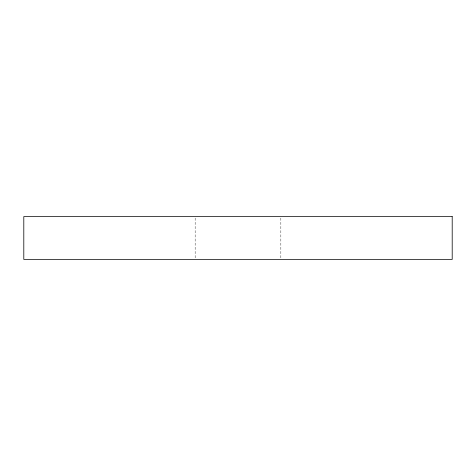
<?xml version="1.0" encoding="UTF-8"?>
<svg xmlns="http://www.w3.org/2000/svg" width="476" height="476" viewBox="0 0 476 476"><rect width="100%" height="100%" fill="white"/><g stroke="black" fill="none" stroke-linecap="round" stroke-linejoin="round"><path stroke-width="0.36" stroke-dasharray="2.38 1.78" d="M280.84 218.056L280.84 259.42M195.16 218.056L195.16 259.42"/><path stroke-width="0.71" d="M452.2 216.58L23.8 216.58L23.8 259.42L452.2 259.42L452.2 216.58"/></g></svg>
